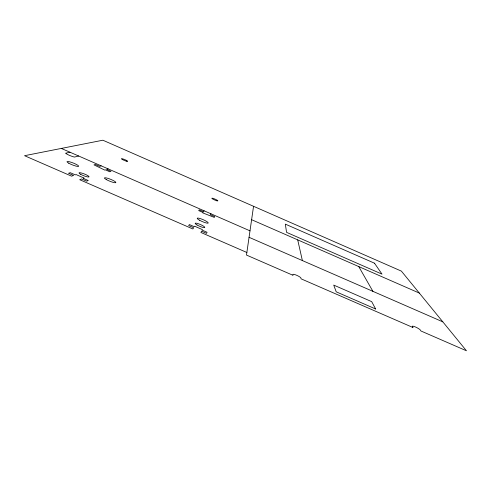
<?xml version="1.0" encoding="UTF-8"?>
<svg xmlns="http://www.w3.org/2000/svg" width="491" height="491" viewBox="0 0 491 491"><rect width="100%" height="100%" fill="white"/><g stroke="black" fill="none" stroke-linecap="round" stroke-linejoin="round"><path stroke-width="0.74" d="M253.552 206.288L246.488 255.062L292.998 275.304L292.888 274.561A4.413 0.841 25 0 1 293.956 274.377L294.76 274.579A4.413 0.841 25 0 1 298.749 276.316L299.602 276.832A4.413 0.841 25 0 1 300.909 278.053L301.057 278.814L413.035 327.54L412.385 326.552A4.511 0.804 26.7 0 1 412.986 326.177L413.68 326.337A4.511 0.804 26.7 0 1 417.62 328.062L418.565 328.62A4.511 0.804 26.7 0 1 420.314 330.032L420.971 330.995L466.45 350.783L401.386 271.118L102.871 140.217L24.55 155.696L71.557 176.159L73.57 175.459L68.525 173.262L70.262 172.691L75.258 174.864L76.093 174.575L84.053 178.043L83.249 178.35L88.239 180.522L86.661 181.161L81.629 178.97L79.702 179.706L192.877 228.978L193.638 227.744L188.673 225.578L189.354 224.559L194.283 226.701L194.596 226.191L202.433 229.604L202.151 230.132L207.067 232.274L206.539 233.36L201.58 231.2L200.899 232.47L246.863 252.478M210.921 213.775L210.418 214.714L214.714 216.586L214.309 217.415L202.808 212.904L203.053 212.505L198.72 210.608L199.242 209.829L203.544 211.707L204.103 210.799M108.051 168.843L106.633 169.389L110.984 171.285L109.788 171.776L105.399 169.861L104.773 170.101L93.984 164.878L95.309 164.442L99.667 166.345L101.146 165.829M78.658 156.003L74.522 157.059A5.585 0.865 21.6 0 1 69.329 155.309A5.585 0.865 21.6 0 1 65.665 153.192L69.992 152.216M61.32 148.429L249.999 230.85M249.06 237.3L442.821 321.851M251.613 219.698L419.326 293.084M358.743 266.564L372.908 291.347M297.699 239.854L302.376 260.568M216.807 200.77L216.15 200.561A3.265 0.46 23.5 0 1 213.149 199.248L212.566 198.91A3.265 0.46 23.5 0 1 212.904 198.346L213.56 198.554A3.265 0.46 23.5 0 1 216.543 199.862L217.126 200.193A3.265 0.46 23.5 0 1 216.807 200.77M126.273 161.134L125.543 160.895A3.339 0.46 22.5 0 1 122.504 159.563L121.977 159.25A3.339 0.46 22.5 0 1 122.885 158.931L123.609 159.17A3.339 0.46 22.5 0 1 126.623 160.489L127.151 160.796A3.339 0.46 22.5 0 1 126.273 161.134M375.627 308.98L336.218 291.826L333.72 285.093L371.699 301.64L375.627 308.98M374.504 263.207L285.32 224.123L286.56 232.353L381.998 274.131L374.504 263.207M197.069 224.988A5.229 0.945 23.3 0 0 204.753 227.48A5.229 0.945 23.3 0 0 198.088 223.644A5.229 0.945 23.3 0 0 197.069 224.988M80.512 174.219A5.407 0.939 21.6 0 0 88.92 176.969A5.407 0.939 21.6 0 0 82.703 173.372A5.407 0.939 21.6 0 0 80.512 174.219M68.685 163.159A6.26 1.031 21.5 0 0 78.462 166.412A6.26 1.031 21.5 0 0 71.361 162.331A6.26 1.031 21.5 0 0 68.685 163.159M106.295 179.559A6.168 1.043 22 0 0 115.759 182.683A6.168 1.043 22 0 0 108.437 178.503A6.168 1.043 22 0 0 106.295 179.559M199.53 220.22A6.021 1.05 23.4 0 0 208.233 223.012A6.021 1.05 23.4 0 0 200.365 218.605A6.021 1.05 23.4 0 0 199.53 220.22"/></g></svg>
